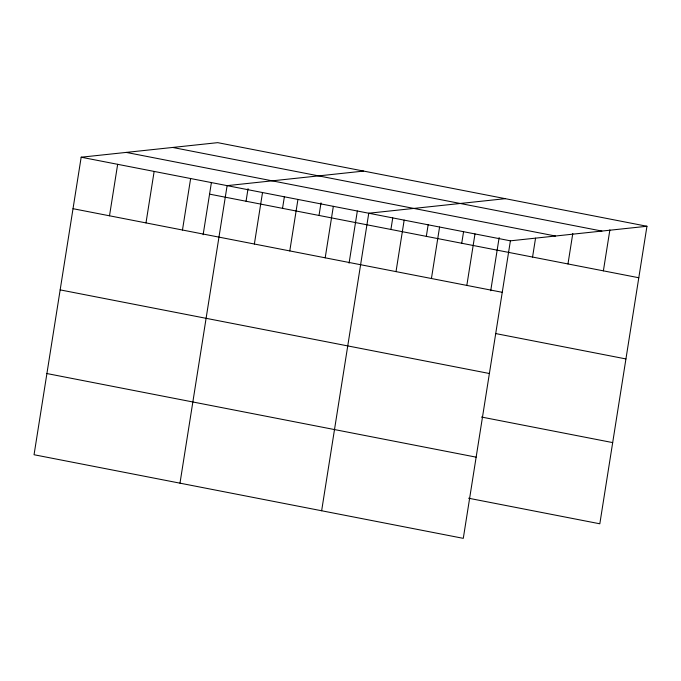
<?xml version="1.0" encoding="UTF-8"?>
<svg xmlns="http://www.w3.org/2000/svg" width="681" height="681" viewBox="0 0 681 681"><rect width="100%" height="100%" fill="white"/><g stroke="black" fill="none" stroke-linecap="round" stroke-linejoin="round"><path stroke-width="1.02" d="M646.95 226.262L217.716 142.652L81.175 157.209L34.05 454.738L463.284 538.348L510.401 240.827L646.95 226.262L599.825 523.791L468.596 498.228M109.505 215.8L117.66 164.317M145.989 222.908L154.144 171.425M182.474 230.016L190.629 178.533M203.134 234.732L211.399 182.576M179.988 483.161L227.113 185.641L363.654 171.084M246.054 201.244L248.046 188.637M254.371 244.019L262.525 192.536M282.538 208.352L284.369 196.792M289.783 250.923L297.938 199.439M319.023 215.46L321.015 202.844M325.195 257.818L333.349 206.334M349.072 263.164L357.338 211.008M321.636 510.759L368.761 213.23L505.302 198.673M390.911 229.463L392.75 217.903M396.019 271.617L404.165 220.133M426.323 236.358L428.153 224.807M431.431 278.512L439.577 227.028M461.735 243.262L463.565 231.702M466.834 285.407L474.989 233.923M490.72 290.753L499.147 237.55M532.559 257.052L535.555 238.146M567.971 263.956L572.798 233.481M603.383 270.851L609.878 229.872M172.659 147.454L601.893 231.072M126.232 152.408L555.466 236.018M81.175 157.209L510.401 240.827M209.569 194.136L638.795 277.746M73.02 208.692L502.246 292.311M495.742 333.579L625.933 358.938M60.158 289.885L489.392 373.503M481.458 417.027L612.687 442.599M46.912 373.546L476.138 457.155"/></g></svg>
